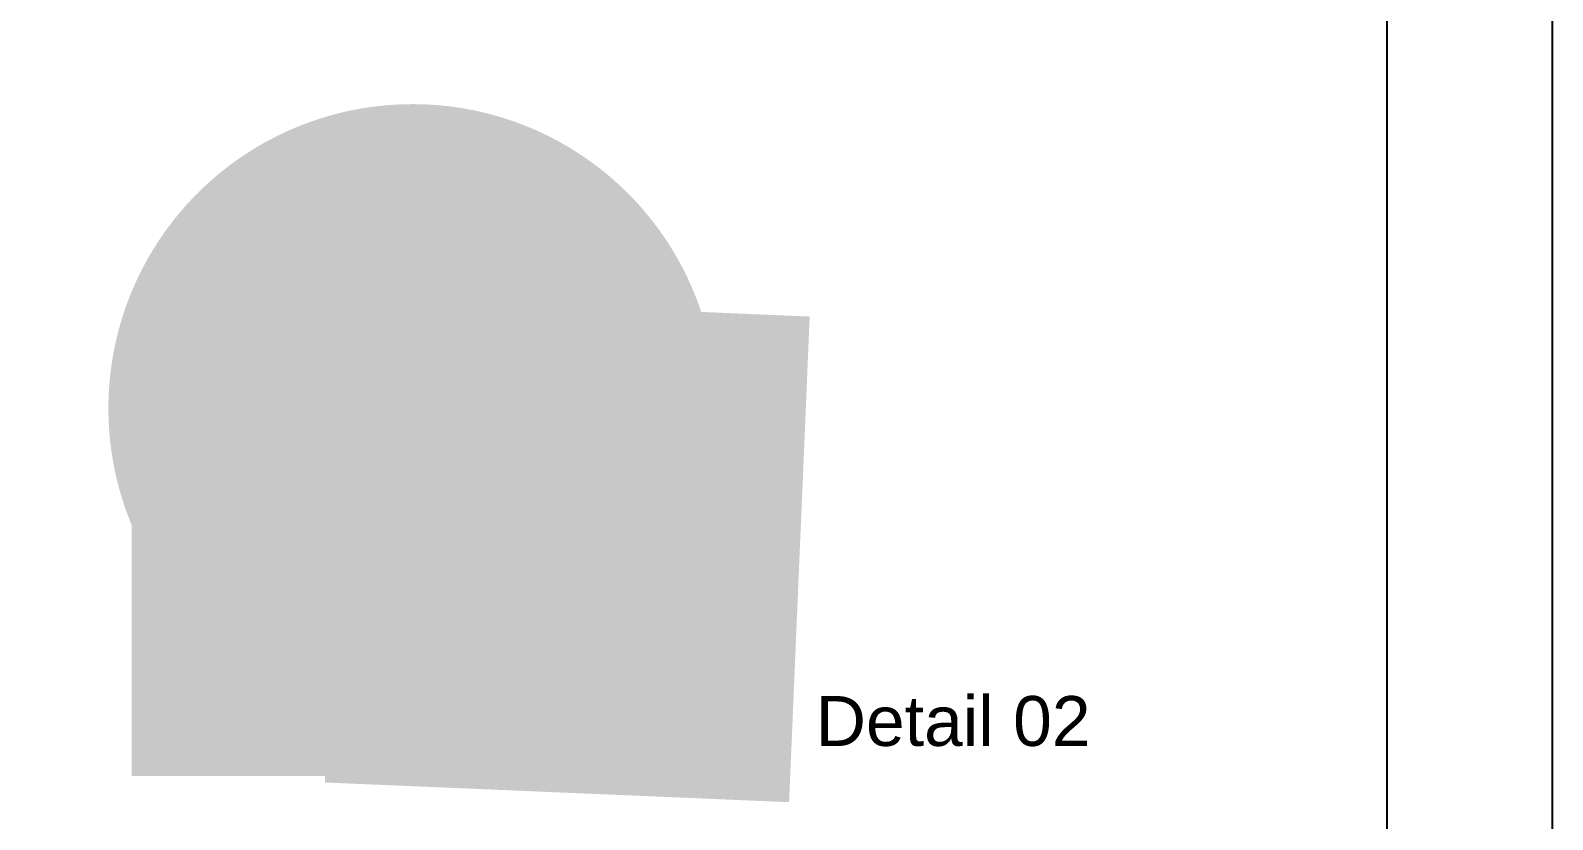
# Model space of a CAD drawing. Header units: metres. Extents: x -17 to 580, y -130 to 19.
# Drawn here: x 139.58 to 176.2, y -109.89 to -90.9 of the extents above; entities that cross this region are included whole.
import ezdxf

# ---------------------------------------------------------------- set-up
doc = ezdxf.new("R2010")
doc.units = ezdxf.units.M
doc.linetypes.add('Light Grey Page Line', pattern=[0])
doc.linetypes.add('Page Lines', pattern=[0])
for name, color, linetype, true_color in [('Annotations', 7, 'Continuous', 0x7a8bf7), ('Imported blocks', 7, 'Continuous', 0x7a8bf7), ('Mood Board', 7, 'Continuous', 0x7a8bf7), ('Page Layout', 7, 'Continuous', 0xe0e0e0)]:
    doc.layers.add(name, color=color, linetype=linetype, true_color=true_color)
doc.styles.add('Text Style 03', font='', dxfattribs={"height": 1.2})
doc.styles.get('Text Style 03').set_extended_font_data('arial')

# ---------------------------------------------------------------- blocks, each defined once
blk = doc.blocks.new('Page layout horizontal1')
at = {"layer": 'Imported blocks', "linetype": 'Page Lines'}
blk.add_lwpolyline([(-21, -14.835), (21, -14.835), (21, 14.835), (-21, 14.835), (-21, -14.835)], close=True, dxfattribs=at)
at = {"layer": 'Imported blocks', "linetype": 'Light Grey Page Line'}
blk.add_lwpolyline([(-20.0598, -11.4881), (-20.1047, 13.9996), (20.1308, 13.9996), (20.1308, -11.4881)], dxfattribs=at)

msp = doc.modelspace()

# ---------------------------------------------------------------- hatches: boundary and pattern name
at = {"layer": 'Mood Board', "transparency": 33554483}
h = msp.add_hatch(color=256, dxfattribs=at)
edge = h.paths.add_edge_path(flags=0)
edge.add_arc((148.7781528, -99.993104), 7.3208316, 85.54969056, 175.54969252, ccw=False)
edge.add_arc((148.7781427, -99.9931033), 7.3208316, -4.4503903, 85.54961166, ccw=False)
edge.add_arc((148.7781419, -99.9931138), 7.3208316, 265.54969056, 355.54969252, ccw=False)
edge.add_arc((148.7781519, -99.9931146), 7.3208316, 175.5496097, 265.54961166, ccw=False)
edge.add_line((141.4793934, -99.4250482), (141.4793934, -99.4250482))
for points in [[(146.6657534, -108.9960812), (157.8343759, -109.4698181), (158.330062, -97.7837305), (147.1614395, -97.3099937), (146.6657534, -108.9960812)], [(148.7399621, -108.8424003), (142.0207805, -108.8424003), (142.0207805, -99.38213), (148.7399621, -99.38213), (148.7399621, -108.8424003)]]:
    msp.add_hatch(color=256, dxfattribs=at).paths.add_polyline_path(points, flags=0)

# ---------------------------------------------------------------- block references
at = {"layer": 'Page Layout', "xscale": 4.59149619442336, "yscale": 4.59149619442336}
msp.add_blockref('Page layout horizontal1', (79.7808426, -61.3907105), dxfattribs=at)

# ---------------------------------------------------------------- texts
at = {"layer": 'Annotations', "insert": (158.4731, -106.9163357), "char_height": 1.2, "width": 14.382497819, "attachment_point": 1, "style": 'Text Style 03'}
msp.add_mtext('Detail 02\\P', dxfattribs=at)

doc.saveas('drawing.dxf')
